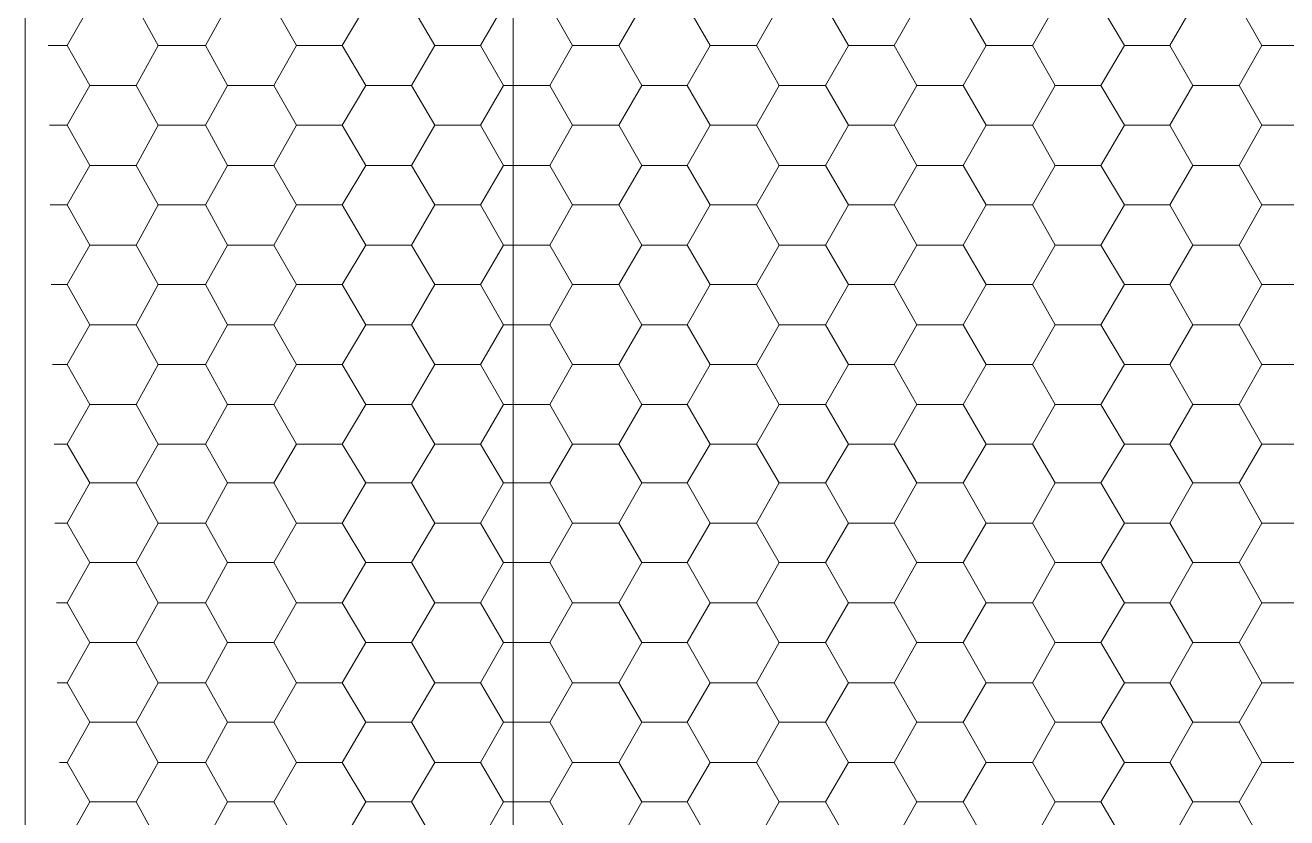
# Model space of a CAD drawing. Header units: millimetres. Extents: x 2928 to 3112, y 1220 to 1280.
# Drawn here: x 3058.375 to 3061.12, y 1269.878 to 1271.604 of the extents above; entities that cross this region are included whole.
import ezdxf

# ---------------------------------------------------------------- set-up
doc = ezdxf.new("R2010")
doc.units = ezdxf.units.MM

msp = doc.modelspace()

# ---------------------------------------------------------------- linework, layer by layer
at = {"color": 253, "linetype": 'Continuous', "lineweight": 5, "true_color": 0x9a9a9a}
msp.add_lwpolyline([(3059.43672, 1267.33264), (3059.43672, 1276.2559), (3061.07416, 1276.2559)], dxfattribs=at)
at = {"color": 7, "linetype": 'Continuous', "lineweight": 5, "true_color": 0x000007}
for points in [[(3062.94813, 1274.95752), (3058.37486, 1274.95752), (3058.37486, 1268.15632), (3062.94813, 1268.15632)], [(3058.37486, 1268.15632), (3058.37486, 1274.95752), (3058.37486, 1274.95752)]]:
    msp.add_lwpolyline(points, dxfattribs=at)
at = {"color": 9, "linetype": 'Continuous', "lineweight": 13, "true_color": 0xbababa}
for points in [[(3058.46582, 1271.56023), (3058.51544, 1271.64624), (3058.51544, 1271.64624)], [(3058.6643, 1271.56023), (3058.61634, 1271.64624), (3058.61634, 1271.64624)], [(3058.76685, 1271.56023), (3058.81482, 1271.64624), (3058.81482, 1271.64624)], [(3058.96533, 1271.56023), (3058.91571, 1271.64624), (3058.91571, 1271.64624)], [(3059.06457, 1271.56023), (3059.11584, 1271.64624), (3059.11584, 1271.64624)], [(3059.26636, 1271.56023), (3059.21508, 1271.64624), (3059.21508, 1271.64624)], [(3059.36559, 1271.56023), (3059.41521, 1271.64624), (3059.41521, 1271.64624)], [(3059.56573, 1271.56023), (3059.51611, 1271.64624), (3059.51611, 1271.64624)], [(3059.66662, 1271.56023), (3059.71624, 1271.64624), (3059.71624, 1271.64624)], [(3059.8651, 1271.56023), (3059.81548, 1271.64624), (3059.81548, 1271.64624)], [(3059.96599, 1271.56023), (3060.01561, 1271.64624), (3060.01561, 1271.64624)], [(3060.16612, 1271.56023), (3060.11651, 1271.64624), (3060.11651, 1271.64624)], [(3060.26536, 1271.56023), (3060.31498, 1271.64624), (3060.31498, 1271.64624)], [(3060.4655, 1271.56023), (3060.41588, 1271.64624), (3060.41588, 1271.64624)], [(3060.56639, 1271.56023), (3060.61601, 1271.64624), (3060.61601, 1271.64624)], [(3060.76652, 1271.56023), (3060.71525, 1271.64624), (3060.71525, 1271.64624)], [(3060.86576, 1271.56023), (3060.91538, 1271.64624), (3060.91538, 1271.64624)], [(3061.06589, 1271.56023), (3061.01627, 1271.64624), (3061.01627, 1271.64624)], [(3058.42448, 1271.56023), (3058.46582, 1271.56023), (3058.46582, 1271.56023)], [(3058.51544, 1271.47257), (3058.46582, 1271.56023), (3058.46582, 1271.56023)], [(3058.61634, 1271.47257), (3058.6643, 1271.56023), (3058.6643, 1271.56023)], [(3058.6643, 1271.56023), (3058.76685, 1271.56023), (3058.76685, 1271.56023)], [(3058.81482, 1271.47257), (3058.76685, 1271.56023), (3058.76685, 1271.56023)], [(3058.91571, 1271.47257), (3058.96533, 1271.56023), (3058.96533, 1271.56023)], [(3058.96533, 1271.56023), (3059.06457, 1271.56023), (3059.06457, 1271.56023)], [(3059.11584, 1271.47257), (3059.06457, 1271.56023), (3059.06457, 1271.56023)], [(3059.21508, 1271.47257), (3059.26636, 1271.56023), (3059.26636, 1271.56023)], [(3059.26636, 1271.56023), (3059.36559, 1271.56023), (3059.36559, 1271.56023)], [(3059.41521, 1271.47257), (3059.36559, 1271.56023), (3059.36559, 1271.56023)], [(3059.51611, 1271.47257), (3059.56573, 1271.56023), (3059.56573, 1271.56023)], [(3059.56573, 1271.56023), (3059.66662, 1271.56023), (3059.66662, 1271.56023)], [(3059.71624, 1271.47257), (3059.66662, 1271.56023), (3059.66662, 1271.56023)], [(3059.81548, 1271.47257), (3059.8651, 1271.56023), (3059.8651, 1271.56023)], [(3059.8651, 1271.56023), (3059.96599, 1271.56023), (3059.96599, 1271.56023)], [(3060.01561, 1271.47257), (3059.96599, 1271.56023), (3059.96599, 1271.56023)], [(3060.11651, 1271.47257), (3060.16612, 1271.56023), (3060.16612, 1271.56023)], [(3060.16612, 1271.56023), (3060.26536, 1271.56023), (3060.26536, 1271.56023)], [(3060.31498, 1271.47257), (3060.26536, 1271.56023), (3060.26536, 1271.56023)], [(3060.41588, 1271.47257), (3060.4655, 1271.56023), (3060.4655, 1271.56023)], [(3060.4655, 1271.56023), (3060.56639, 1271.56023), (3060.56639, 1271.56023)], [(3060.61601, 1271.47257), (3060.56639, 1271.56023), (3060.56639, 1271.56023)], [(3060.71525, 1271.47257), (3060.76652, 1271.56023), (3060.76652, 1271.56023)], [(3060.76652, 1271.56023), (3060.86576, 1271.56023), (3060.86576, 1271.56023)], [(3060.91538, 1271.47257), (3060.86576, 1271.56023), (3060.86576, 1271.56023)], [(3061.01627, 1271.47257), (3061.06589, 1271.56023), (3061.06589, 1271.56023)], [(3061.06589, 1271.56023), (3061.16679, 1271.56023), (3061.16679, 1271.56023)], [(3058.46582, 1271.38656), (3058.51544, 1271.47257), (3058.51544, 1271.47257)], [(3058.51544, 1271.47257), (3058.61634, 1271.47257), (3058.61634, 1271.47257)], [(3058.6643, 1271.38656), (3058.61634, 1271.47257), (3058.61634, 1271.47257)], [(3058.76685, 1271.38656), (3058.81482, 1271.47257), (3058.81482, 1271.47257)], [(3058.81482, 1271.47257), (3058.91571, 1271.47257), (3058.91571, 1271.47257)], [(3058.96533, 1271.38656), (3058.91571, 1271.47257), (3058.91571, 1271.47257)], [(3059.06457, 1271.38656), (3059.11584, 1271.47257), (3059.11584, 1271.47257)], [(3059.11584, 1271.47257), (3059.21508, 1271.47257), (3059.21508, 1271.47257)], [(3059.26636, 1271.38656), (3059.21508, 1271.47257), (3059.21508, 1271.47257)], [(3059.36559, 1271.38656), (3059.41521, 1271.47257), (3059.41521, 1271.47257)], [(3059.41521, 1271.47257), (3059.51611, 1271.47257), (3059.51611, 1271.47257)], [(3059.56573, 1271.38656), (3059.51611, 1271.47257), (3059.51611, 1271.47257)], [(3059.66662, 1271.38656), (3059.71624, 1271.47257), (3059.71624, 1271.47257)], [(3059.71624, 1271.47257), (3059.81548, 1271.47257), (3059.81548, 1271.47257)], [(3059.8651, 1271.38656), (3059.81548, 1271.47257), (3059.81548, 1271.47257)], [(3059.96599, 1271.38656), (3060.01561, 1271.47257), (3060.01561, 1271.47257)], [(3060.01561, 1271.47257), (3060.11651, 1271.47257), (3060.11651, 1271.47257)], [(3060.16612, 1271.38656), (3060.11651, 1271.47257), (3060.11651, 1271.47257)], [(3060.26536, 1271.38656), (3060.31498, 1271.47257), (3060.31498, 1271.47257)], [(3060.31498, 1271.47257), (3060.41588, 1271.47257), (3060.41588, 1271.47257)], [(3060.4655, 1271.38656), (3060.41588, 1271.47257), (3060.41588, 1271.47257)], [(3060.56639, 1271.38656), (3060.61601, 1271.47257), (3060.61601, 1271.47257)], [(3060.61601, 1271.47257), (3060.71525, 1271.47257), (3060.71525, 1271.47257)], [(3060.76652, 1271.38656), (3060.71525, 1271.47257), (3060.71525, 1271.47257)], [(3060.86576, 1271.38656), (3060.91538, 1271.47257), (3060.91538, 1271.47257)], [(3060.91538, 1271.47257), (3061.01627, 1271.47257), (3061.01627, 1271.47257)], [(3061.06589, 1271.38656), (3061.01627, 1271.47257), (3061.01627, 1271.47257)], [(3058.42778, 1271.38656), (3058.46582, 1271.38656), (3058.46582, 1271.38656)], [(3058.51544, 1271.2989), (3058.46582, 1271.38656), (3058.46582, 1271.38656)], [(3058.61634, 1271.2989), (3058.6643, 1271.38656), (3058.6643, 1271.38656)], [(3058.6643, 1271.38656), (3058.76685, 1271.38656), (3058.76685, 1271.38656)], [(3058.81482, 1271.2989), (3058.76685, 1271.38656), (3058.76685, 1271.38656)], [(3058.91571, 1271.2989), (3058.96533, 1271.38656), (3058.96533, 1271.38656)], [(3058.96533, 1271.38656), (3059.06457, 1271.38656), (3059.06457, 1271.38656)], [(3059.11584, 1271.2989), (3059.06457, 1271.38656), (3059.06457, 1271.38656)], [(3059.21508, 1271.2989), (3059.26636, 1271.38656), (3059.26636, 1271.38656)], [(3059.26636, 1271.38656), (3059.36559, 1271.38656), (3059.36559, 1271.38656)], [(3059.41521, 1271.2989), (3059.36559, 1271.38656), (3059.36559, 1271.38656)], [(3059.51611, 1271.2989), (3059.56573, 1271.38656), (3059.56573, 1271.38656)], [(3059.56573, 1271.38656), (3059.66662, 1271.38656), (3059.66662, 1271.38656)], [(3059.71624, 1271.2989), (3059.66662, 1271.38656), (3059.66662, 1271.38656)], [(3059.81548, 1271.2989), (3059.8651, 1271.38656), (3059.8651, 1271.38656)], [(3059.8651, 1271.38656), (3059.96599, 1271.38656), (3059.96599, 1271.38656)], [(3060.01561, 1271.2989), (3059.96599, 1271.38656), (3059.96599, 1271.38656)], [(3060.11651, 1271.2989), (3060.16612, 1271.38656), (3060.16612, 1271.38656)], [(3060.16612, 1271.38656), (3060.26536, 1271.38656), (3060.26536, 1271.38656)], [(3060.31498, 1271.2989), (3060.26536, 1271.38656), (3060.26536, 1271.38656)], [(3060.41588, 1271.2989), (3060.4655, 1271.38656), (3060.4655, 1271.38656)], [(3060.4655, 1271.38656), (3060.56639, 1271.38656), (3060.56639, 1271.38656)], [(3060.61601, 1271.2989), (3060.56639, 1271.38656), (3060.56639, 1271.38656)], [(3060.71525, 1271.2989), (3060.76652, 1271.38656), (3060.76652, 1271.38656)], [(3060.76652, 1271.38656), (3060.86576, 1271.38656), (3060.86576, 1271.38656)], [(3060.91538, 1271.2989), (3060.86576, 1271.38656), (3060.86576, 1271.38656)], [(3061.01627, 1271.2989), (3061.06589, 1271.38656), (3061.06589, 1271.38656)], [(3061.06589, 1271.38656), (3061.16679, 1271.38656), (3061.16679, 1271.38656)], [(3058.46582, 1271.21289), (3058.51544, 1271.2989), (3058.51544, 1271.2989)], [(3058.51544, 1271.2989), (3058.61634, 1271.2989), (3058.61634, 1271.2989)], [(3058.6643, 1271.21289), (3058.61634, 1271.2989), (3058.61634, 1271.2989)], [(3058.76685, 1271.21289), (3058.81482, 1271.2989), (3058.81482, 1271.2989)], [(3058.81482, 1271.2989), (3058.91571, 1271.2989), (3058.91571, 1271.2989)], [(3058.96533, 1271.21289), (3058.91571, 1271.2989), (3058.91571, 1271.2989)], [(3059.06457, 1271.21289), (3059.11584, 1271.2989), (3059.11584, 1271.2989)], [(3059.11584, 1271.2989), (3059.21508, 1271.2989), (3059.21508, 1271.2989)], [(3059.26636, 1271.21289), (3059.21508, 1271.2989), (3059.21508, 1271.2989)], [(3059.36559, 1271.21289), (3059.41521, 1271.2989), (3059.41521, 1271.2989)], [(3059.41521, 1271.2989), (3059.51611, 1271.2989), (3059.51611, 1271.2989)], [(3059.56573, 1271.21289), (3059.51611, 1271.2989), (3059.51611, 1271.2989)], [(3059.66662, 1271.21289), (3059.71624, 1271.2989), (3059.71624, 1271.2989)], [(3059.71624, 1271.2989), (3059.81548, 1271.2989), (3059.81548, 1271.2989)], [(3059.8651, 1271.21289), (3059.81548, 1271.2989), (3059.81548, 1271.2989)], [(3059.96599, 1271.21289), (3060.01561, 1271.2989), (3060.01561, 1271.2989)], [(3060.01561, 1271.2989), (3060.11651, 1271.2989), (3060.11651, 1271.2989)], [(3060.16612, 1271.21289), (3060.11651, 1271.2989), (3060.11651, 1271.2989)], [(3060.26536, 1271.21289), (3060.31498, 1271.2989), (3060.31498, 1271.2989)], [(3060.31498, 1271.2989), (3060.41588, 1271.2989), (3060.41588, 1271.2989)], [(3060.4655, 1271.21289), (3060.41588, 1271.2989), (3060.41588, 1271.2989)], [(3060.56639, 1271.21289), (3060.61601, 1271.2989), (3060.61601, 1271.2989)], [(3060.61601, 1271.2989), (3060.71525, 1271.2989), (3060.71525, 1271.2989)], [(3060.76652, 1271.21289), (3060.71525, 1271.2989), (3060.71525, 1271.2989)], [(3060.86576, 1271.21289), (3060.91538, 1271.2989), (3060.91538, 1271.2989)], [(3060.91538, 1271.2989), (3061.01627, 1271.2989), (3061.01627, 1271.2989)], [(3061.06589, 1271.21289), (3061.01627, 1271.2989), (3061.01627, 1271.2989)], [(3058.42944, 1271.21289), (3058.46582, 1271.21289), (3058.46582, 1271.21289)], [(3058.51544, 1271.12523), (3058.46582, 1271.21289), (3058.46582, 1271.21289)], [(3058.61634, 1271.12523), (3058.6643, 1271.21289), (3058.6643, 1271.21289)], [(3058.6643, 1271.21289), (3058.76685, 1271.21289), (3058.76685, 1271.21289)], [(3058.81482, 1271.12523), (3058.76685, 1271.21289), (3058.76685, 1271.21289)], [(3058.91571, 1271.12523), (3058.96533, 1271.21289), (3058.96533, 1271.21289)], [(3058.96533, 1271.21289), (3059.06457, 1271.21289), (3059.06457, 1271.21289)], [(3059.11584, 1271.12523), (3059.06457, 1271.21289), (3059.06457, 1271.21289)], [(3059.21508, 1271.12523), (3059.26636, 1271.21289), (3059.26636, 1271.21289)], [(3059.26636, 1271.21289), (3059.36559, 1271.21289), (3059.36559, 1271.21289)], [(3059.41521, 1271.12523), (3059.36559, 1271.21289), (3059.36559, 1271.21289)], [(3059.51611, 1271.12523), (3059.56573, 1271.21289), (3059.56573, 1271.21289)], [(3059.56573, 1271.21289), (3059.66662, 1271.21289), (3059.66662, 1271.21289)], [(3059.71624, 1271.12523), (3059.66662, 1271.21289), (3059.66662, 1271.21289)], [(3059.81548, 1271.12523), (3059.8651, 1271.21289), (3059.8651, 1271.21289)], [(3059.8651, 1271.21289), (3059.96599, 1271.21289), (3059.96599, 1271.21289)], [(3060.01561, 1271.12523), (3059.96599, 1271.21289), (3059.96599, 1271.21289)], [(3060.11651, 1271.12523), (3060.16612, 1271.21289), (3060.16612, 1271.21289)], [(3060.16612, 1271.21289), (3060.26536, 1271.21289), (3060.26536, 1271.21289)], [(3060.31498, 1271.12523), (3060.26536, 1271.21289), (3060.26536, 1271.21289)], [(3060.41588, 1271.12523), (3060.4655, 1271.21289), (3060.4655, 1271.21289)], [(3060.4655, 1271.21289), (3060.56639, 1271.21289), (3060.56639, 1271.21289)], [(3060.61601, 1271.12523), (3060.56639, 1271.21289), (3060.56639, 1271.21289)], [(3060.71525, 1271.12523), (3060.76652, 1271.21289), (3060.76652, 1271.21289)], [(3060.76652, 1271.21289), (3060.86576, 1271.21289), (3060.86576, 1271.21289)], [(3060.91538, 1271.12523), (3060.86576, 1271.21289), (3060.86576, 1271.21289)], [(3061.01627, 1271.12523), (3061.06589, 1271.21289), (3061.06589, 1271.21289)], [(3061.06589, 1271.21289), (3061.16679, 1271.21289), (3061.16679, 1271.21289)], [(3058.46582, 1271.03922), (3058.51544, 1271.12523), (3058.51544, 1271.12523)], [(3058.51544, 1271.12523), (3058.61634, 1271.12523), (3058.61634, 1271.12523)], [(3058.6643, 1271.03922), (3058.61634, 1271.12523), (3058.61634, 1271.12523)], [(3058.76685, 1271.03922), (3058.81482, 1271.12523), (3058.81482, 1271.12523)], [(3058.81482, 1271.12523), (3058.91571, 1271.12523), (3058.91571, 1271.12523)], [(3058.96533, 1271.03922), (3058.91571, 1271.12523), (3058.91571, 1271.12523)], [(3059.06457, 1271.03922), (3059.11584, 1271.12523), (3059.11584, 1271.12523)], [(3059.11584, 1271.12523), (3059.21508, 1271.12523), (3059.21508, 1271.12523)], [(3059.26636, 1271.03922), (3059.21508, 1271.12523), (3059.21508, 1271.12523)], [(3059.36559, 1271.03922), (3059.41521, 1271.12523), (3059.41521, 1271.12523)], [(3059.41521, 1271.12523), (3059.51611, 1271.12523), (3059.51611, 1271.12523)], [(3059.56573, 1271.03922), (3059.51611, 1271.12523), (3059.51611, 1271.12523)], [(3059.66662, 1271.03922), (3059.71624, 1271.12523), (3059.71624, 1271.12523)], [(3059.71624, 1271.12523), (3059.81548, 1271.12523), (3059.81548, 1271.12523)], [(3059.8651, 1271.03922), (3059.81548, 1271.12523), (3059.81548, 1271.12523)], [(3059.96599, 1271.03922), (3060.01561, 1271.12523), (3060.01561, 1271.12523)], [(3060.01561, 1271.12523), (3060.11651, 1271.12523), (3060.11651, 1271.12523)], [(3060.16612, 1271.03922), (3060.11651, 1271.12523), (3060.11651, 1271.12523)], [(3060.26536, 1271.03922), (3060.31498, 1271.12523), (3060.31498, 1271.12523)], [(3060.31498, 1271.12523), (3060.41588, 1271.12523), (3060.41588, 1271.12523)], [(3060.4655, 1271.03922), (3060.41588, 1271.12523), (3060.41588, 1271.12523)], [(3060.56639, 1271.03922), (3060.61601, 1271.12523), (3060.61601, 1271.12523)], [(3060.61601, 1271.12523), (3060.71525, 1271.12523), (3060.71525, 1271.12523)], [(3060.76652, 1271.03922), (3060.71525, 1271.12523), (3060.71525, 1271.12523)], [(3060.86576, 1271.03922), (3060.91538, 1271.12523), (3060.91538, 1271.12523)], [(3060.91538, 1271.12523), (3061.01627, 1271.12523), (3061.01627, 1271.12523)], [(3061.06589, 1271.03922), (3061.01627, 1271.12523), (3061.01627, 1271.12523)], [(3058.43109, 1271.03922), (3058.46582, 1271.03922), (3058.46582, 1271.03922)], [(3058.51544, 1270.95156), (3058.46582, 1271.03922), (3058.46582, 1271.03922)], [(3058.61634, 1270.95156), (3058.6643, 1271.03922), (3058.6643, 1271.03922)], [(3058.6643, 1271.03922), (3058.76685, 1271.03922), (3058.76685, 1271.03922)], [(3058.81482, 1270.95156), (3058.76685, 1271.03922), (3058.76685, 1271.03922)], [(3058.91571, 1270.95156), (3058.96533, 1271.03922), (3058.96533, 1271.03922)], [(3058.96533, 1271.03922), (3059.06457, 1271.03922), (3059.06457, 1271.03922)], [(3059.11584, 1270.95156), (3059.06457, 1271.03922), (3059.06457, 1271.03922)], [(3059.21508, 1270.95156), (3059.26636, 1271.03922), (3059.26636, 1271.03922)], [(3059.26636, 1271.03922), (3059.36559, 1271.03922), (3059.36559, 1271.03922)], [(3059.41521, 1270.95156), (3059.36559, 1271.03922), (3059.36559, 1271.03922)], [(3059.51611, 1270.95156), (3059.56573, 1271.03922), (3059.56573, 1271.03922)], [(3059.56573, 1271.03922), (3059.66662, 1271.03922), (3059.66662, 1271.03922)], [(3059.71624, 1270.95156), (3059.66662, 1271.03922), (3059.66662, 1271.03922)], [(3059.81548, 1270.95156), (3059.8651, 1271.03922), (3059.8651, 1271.03922)], [(3059.8651, 1271.03922), (3059.96599, 1271.03922), (3059.96599, 1271.03922)], [(3060.01561, 1270.95156), (3059.96599, 1271.03922), (3059.96599, 1271.03922)], [(3060.11651, 1270.95156), (3060.16612, 1271.03922), (3060.16612, 1271.03922)], [(3060.16612, 1271.03922), (3060.26536, 1271.03922), (3060.26536, 1271.03922)], [(3060.31498, 1270.95156), (3060.26536, 1271.03922), (3060.26536, 1271.03922)], [(3060.41588, 1270.95156), (3060.4655, 1271.03922), (3060.4655, 1271.03922)], [(3060.4655, 1271.03922), (3060.56639, 1271.03922), (3060.56639, 1271.03922)], [(3060.61601, 1270.95156), (3060.56639, 1271.03922), (3060.56639, 1271.03922)], [(3060.71525, 1270.95156), (3060.76652, 1271.03922), (3060.76652, 1271.03922)], [(3060.76652, 1271.03922), (3060.86576, 1271.03922), (3060.86576, 1271.03922)], [(3060.91538, 1270.95156), (3060.86576, 1271.03922), (3060.86576, 1271.03922)], [(3061.01627, 1270.95156), (3061.06589, 1271.03922), (3061.06589, 1271.03922)], [(3061.06589, 1271.03922), (3061.16679, 1271.03922), (3061.16679, 1271.03922)], [(3058.46582, 1270.86556), (3058.51544, 1270.95156), (3058.51544, 1270.95156)], [(3058.51544, 1270.95156), (3058.61634, 1270.95156), (3058.61634, 1270.95156)], [(3058.6643, 1270.86556), (3058.61634, 1270.95156), (3058.61634, 1270.95156)], [(3058.76685, 1270.86556), (3058.81482, 1270.95156), (3058.81482, 1270.95156)], [(3058.81482, 1270.95156), (3058.91571, 1270.95156), (3058.91571, 1270.95156)], [(3058.96533, 1270.86556), (3058.91571, 1270.95156), (3058.91571, 1270.95156)], [(3059.06457, 1270.86556), (3059.11584, 1270.95156), (3059.11584, 1270.95156)], [(3059.11584, 1270.95156), (3059.21508, 1270.95156), (3059.21508, 1270.95156)], [(3059.26636, 1270.86556), (3059.21508, 1270.95156), (3059.21508, 1270.95156)], [(3059.36559, 1270.86556), (3059.41521, 1270.95156), (3059.41521, 1270.95156)], [(3059.41521, 1270.95156), (3059.51611, 1270.95156), (3059.51611, 1270.95156)], [(3059.56573, 1270.86556), (3059.51611, 1270.95156), (3059.51611, 1270.95156)], [(3059.66662, 1270.86556), (3059.71624, 1270.95156), (3059.71624, 1270.95156)], [(3059.71624, 1270.95156), (3059.81548, 1270.95156), (3059.81548, 1270.95156)], [(3059.8651, 1270.86556), (3059.81548, 1270.95156), (3059.81548, 1270.95156)], [(3059.96599, 1270.86556), (3060.01561, 1270.95156), (3060.01561, 1270.95156)], [(3060.01561, 1270.95156), (3060.11651, 1270.95156), (3060.11651, 1270.95156)], [(3060.16612, 1270.86556), (3060.11651, 1270.95156), (3060.11651, 1270.95156)], [(3060.26536, 1270.86556), (3060.31498, 1270.95156), (3060.31498, 1270.95156)], [(3060.31498, 1270.95156), (3060.41588, 1270.95156), (3060.41588, 1270.95156)], [(3060.4655, 1270.86556), (3060.41588, 1270.95156), (3060.41588, 1270.95156)], [(3060.56639, 1270.86556), (3060.61601, 1270.95156), (3060.61601, 1270.95156)], [(3060.61601, 1270.95156), (3060.71525, 1270.95156), (3060.71525, 1270.95156)], [(3060.76652, 1270.86556), (3060.71525, 1270.95156), (3060.71525, 1270.95156)], [(3060.86576, 1270.86556), (3060.91538, 1270.95156), (3060.91538, 1270.95156)], [(3060.91538, 1270.95156), (3061.01627, 1270.95156), (3061.01627, 1270.95156)], [(3061.06589, 1270.86556), (3061.01627, 1270.95156), (3061.01627, 1270.95156)], [(3058.4344, 1270.86556), (3058.46582, 1270.86556), (3058.46582, 1270.86556)], [(3058.51544, 1270.77789), (3058.46582, 1270.86556), (3058.46582, 1270.86556)], [(3058.61634, 1270.77789), (3058.6643, 1270.86556), (3058.6643, 1270.86556)], [(3058.6643, 1270.86556), (3058.76685, 1270.86556), (3058.76685, 1270.86556)], [(3058.81482, 1270.77789), (3058.76685, 1270.86556), (3058.76685, 1270.86556)], [(3058.91571, 1270.77789), (3058.96533, 1270.86556), (3058.96533, 1270.86556)], [(3058.96533, 1270.86556), (3059.06457, 1270.86556), (3059.06457, 1270.86556)], [(3059.11584, 1270.77789), (3059.06457, 1270.86556), (3059.06457, 1270.86556)], [(3059.21508, 1270.77789), (3059.26636, 1270.86556), (3059.26636, 1270.86556)], [(3059.26636, 1270.86556), (3059.36559, 1270.86556), (3059.36559, 1270.86556)], [(3059.41521, 1270.77789), (3059.36559, 1270.86556), (3059.36559, 1270.86556)], [(3059.51611, 1270.77789), (3059.56573, 1270.86556), (3059.56573, 1270.86556)], [(3059.56573, 1270.86556), (3059.66662, 1270.86556), (3059.66662, 1270.86556)], [(3059.71624, 1270.77789), (3059.66662, 1270.86556), (3059.66662, 1270.86556)], [(3059.81548, 1270.77789), (3059.8651, 1270.86556), (3059.8651, 1270.86556)], [(3059.8651, 1270.86556), (3059.96599, 1270.86556), (3059.96599, 1270.86556)], [(3060.01561, 1270.77789), (3059.96599, 1270.86556), (3059.96599, 1270.86556)], [(3060.11651, 1270.77789), (3060.16612, 1270.86556), (3060.16612, 1270.86556)], [(3060.16612, 1270.86556), (3060.26536, 1270.86556), (3060.26536, 1270.86556)], [(3060.31498, 1270.77789), (3060.26536, 1270.86556), (3060.26536, 1270.86556)], [(3060.41588, 1270.77789), (3060.4655, 1270.86556), (3060.4655, 1270.86556)], [(3060.4655, 1270.86556), (3060.56639, 1270.86556), (3060.56639, 1270.86556)], [(3060.61601, 1270.77789), (3060.56639, 1270.86556), (3060.56639, 1270.86556)], [(3060.71525, 1270.77789), (3060.76652, 1270.86556), (3060.76652, 1270.86556)], [(3060.76652, 1270.86556), (3060.86576, 1270.86556), (3060.86576, 1270.86556)], [(3060.91538, 1270.77789), (3060.86576, 1270.86556), (3060.86576, 1270.86556)], [(3061.01627, 1270.77789), (3061.06589, 1270.86556), (3061.06589, 1270.86556)], [(3061.06589, 1270.86556), (3061.16679, 1270.86556), (3061.16679, 1270.86556)], [(3058.46582, 1270.69189), (3058.51544, 1270.77789), (3058.51544, 1270.77789)], [(3058.51544, 1270.77789), (3058.61634, 1270.77789), (3058.61634, 1270.77789)], [(3058.6643, 1270.69189), (3058.61634, 1270.77789), (3058.61634, 1270.77789)], [(3058.76685, 1270.69189), (3058.81482, 1270.77789), (3058.81482, 1270.77789)], [(3058.81482, 1270.77789), (3058.91571, 1270.77789), (3058.91571, 1270.77789)], [(3058.96533, 1270.69189), (3058.91571, 1270.77789), (3058.91571, 1270.77789)], [(3059.06457, 1270.69189), (3059.11584, 1270.77789), (3059.11584, 1270.77789)], [(3059.11584, 1270.77789), (3059.21508, 1270.77789), (3059.21508, 1270.77789)], [(3059.26636, 1270.69189), (3059.21508, 1270.77789), (3059.21508, 1270.77789)], [(3059.36559, 1270.69189), (3059.41521, 1270.77789), (3059.41521, 1270.77789)], [(3059.41521, 1270.77789), (3059.51611, 1270.77789), (3059.51611, 1270.77789)], [(3059.56573, 1270.69189), (3059.51611, 1270.77789), (3059.51611, 1270.77789)], [(3059.66662, 1270.69189), (3059.71624, 1270.77789), (3059.71624, 1270.77789)], [(3059.71624, 1270.77789), (3059.81548, 1270.77789), (3059.81548, 1270.77789)], [(3059.8651, 1270.69189), (3059.81548, 1270.77789), (3059.81548, 1270.77789)], [(3059.96599, 1270.69189), (3060.01561, 1270.77789), (3060.01561, 1270.77789)], [(3060.01561, 1270.77789), (3060.11651, 1270.77789), (3060.11651, 1270.77789)], [(3060.16612, 1270.69189), (3060.11651, 1270.77789), (3060.11651, 1270.77789)], [(3060.26536, 1270.69189), (3060.31498, 1270.77789), (3060.31498, 1270.77789)], [(3060.31498, 1270.77789), (3060.41588, 1270.77789), (3060.41588, 1270.77789)], [(3060.4655, 1270.69189), (3060.41588, 1270.77789), (3060.41588, 1270.77789)], [(3060.56639, 1270.69189), (3060.61601, 1270.77789), (3060.61601, 1270.77789)], [(3060.61601, 1270.77789), (3060.71525, 1270.77789), (3060.71525, 1270.77789)], [(3060.76652, 1270.69189), (3060.71525, 1270.77789), (3060.71525, 1270.77789)], [(3060.86576, 1270.69189), (3060.91538, 1270.77789), (3060.91538, 1270.77789)], [(3060.91538, 1270.77789), (3061.01627, 1270.77789), (3061.01627, 1270.77789)], [(3061.06589, 1270.69189), (3061.01627, 1270.77789), (3061.01627, 1270.77789)], [(3058.43771, 1270.69189), (3058.46582, 1270.69189), (3058.46582, 1270.69189)], [(3058.51544, 1270.60753), (3058.46582, 1270.69189), (3058.46582, 1270.69189)], [(3058.61634, 1270.60753), (3058.6643, 1270.69189), (3058.6643, 1270.69189)], [(3058.6643, 1270.69189), (3058.76685, 1270.69189), (3058.76685, 1270.69189)], [(3058.81482, 1270.60753), (3058.76685, 1270.69189), (3058.76685, 1270.69189)], [(3058.91571, 1270.60753), (3058.96533, 1270.69189), (3058.96533, 1270.69189)], [(3058.96533, 1270.69189), (3059.06457, 1270.69189), (3059.06457, 1270.69189)], [(3059.11584, 1270.60753), (3059.06457, 1270.69189), (3059.06457, 1270.69189)], [(3059.21508, 1270.60753), (3059.26636, 1270.69189), (3059.26636, 1270.69189)], [(3059.26636, 1270.69189), (3059.36559, 1270.69189), (3059.36559, 1270.69189)], [(3059.41521, 1270.60753), (3059.36559, 1270.69189), (3059.36559, 1270.69189)], [(3059.51611, 1270.60753), (3059.56573, 1270.69189), (3059.56573, 1270.69189)], [(3059.56573, 1270.69189), (3059.66662, 1270.69189), (3059.66662, 1270.69189)], [(3059.71624, 1270.60753), (3059.66662, 1270.69189), (3059.66662, 1270.69189)], [(3059.81548, 1270.60753), (3059.8651, 1270.69189), (3059.8651, 1270.69189)], [(3059.8651, 1270.69189), (3059.96599, 1270.69189), (3059.96599, 1270.69189)], [(3060.01561, 1270.60753), (3059.96599, 1270.69189), (3059.96599, 1270.69189)], [(3060.11651, 1270.60753), (3060.16612, 1270.69189), (3060.16612, 1270.69189)], [(3060.16612, 1270.69189), (3060.26536, 1270.69189), (3060.26536, 1270.69189)], [(3060.31498, 1270.60753), (3060.26536, 1270.69189), (3060.26536, 1270.69189)], [(3060.41588, 1270.60753), (3060.4655, 1270.69189), (3060.4655, 1270.69189)], [(3060.4655, 1270.69189), (3060.56639, 1270.69189), (3060.56639, 1270.69189)], [(3060.61601, 1270.60753), (3060.56639, 1270.69189), (3060.56639, 1270.69189)], [(3060.71525, 1270.60753), (3060.76652, 1270.69189), (3060.76652, 1270.69189)], [(3060.76652, 1270.69189), (3060.86576, 1270.69189), (3060.86576, 1270.69189)], [(3060.91538, 1270.60753), (3060.86576, 1270.69189), (3060.86576, 1270.69189)], [(3061.01627, 1270.60753), (3061.06589, 1270.69189), (3061.06589, 1270.69189)], [(3061.06589, 1270.69189), (3061.16679, 1270.69189), (3061.16679, 1270.69189)], [(3058.46582, 1270.51987), (3058.51544, 1270.60753), (3058.51544, 1270.60753)], [(3058.51544, 1270.60753), (3058.61634, 1270.60753), (3058.61634, 1270.60753)], [(3058.6643, 1270.51987), (3058.61634, 1270.60753), (3058.61634, 1270.60753)], [(3058.76685, 1270.51987), (3058.81482, 1270.60753), (3058.81482, 1270.60753)], [(3058.81482, 1270.60753), (3058.91571, 1270.60753), (3058.91571, 1270.60753)], [(3058.96533, 1270.51987), (3058.91571, 1270.60753), (3058.91571, 1270.60753)], [(3059.06457, 1270.51987), (3059.11584, 1270.60753), (3059.11584, 1270.60753)], [(3059.11584, 1270.60753), (3059.21508, 1270.60753), (3059.21508, 1270.60753)], [(3059.26636, 1270.51987), (3059.21508, 1270.60753), (3059.21508, 1270.60753)], [(3059.36559, 1270.51987), (3059.41521, 1270.60753), (3059.41521, 1270.60753)], [(3059.41521, 1270.60753), (3059.51611, 1270.60753), (3059.51611, 1270.60753)], [(3059.56573, 1270.51987), (3059.51611, 1270.60753), (3059.51611, 1270.60753)], [(3059.66662, 1270.51987), (3059.71624, 1270.60753), (3059.71624, 1270.60753)], [(3059.71624, 1270.60753), (3059.81548, 1270.60753), (3059.81548, 1270.60753)], [(3059.8651, 1270.51987), (3059.81548, 1270.60753), (3059.81548, 1270.60753)], [(3059.96599, 1270.51987), (3060.01561, 1270.60753), (3060.01561, 1270.60753)], [(3060.01561, 1270.60753), (3060.11651, 1270.60753), (3060.11651, 1270.60753)], [(3060.16612, 1270.51987), (3060.11651, 1270.60753), (3060.11651, 1270.60753)], [(3060.26536, 1270.51987), (3060.31498, 1270.60753), (3060.31498, 1270.60753)], [(3060.31498, 1270.60753), (3060.41588, 1270.60753), (3060.41588, 1270.60753)], [(3060.4655, 1270.51987), (3060.41588, 1270.60753), (3060.41588, 1270.60753)], [(3060.56639, 1270.51987), (3060.61601, 1270.60753), (3060.61601, 1270.60753)], [(3060.61601, 1270.60753), (3060.71525, 1270.60753), (3060.71525, 1270.60753)], [(3060.76652, 1270.51987), (3060.71525, 1270.60753), (3060.71525, 1270.60753)], [(3060.86576, 1270.51987), (3060.91538, 1270.60753), (3060.91538, 1270.60753)], [(3060.91538, 1270.60753), (3061.01627, 1270.60753), (3061.01627, 1270.60753)], [(3061.06589, 1270.51987), (3061.01627, 1270.60753), (3061.01627, 1270.60753)], [(3058.43936, 1270.51987), (3058.46582, 1270.51987), (3058.46582, 1270.51987)], [(3058.51544, 1270.43387), (3058.46582, 1270.51987), (3058.46582, 1270.51987)], [(3058.61634, 1270.43387), (3058.6643, 1270.51987), (3058.6643, 1270.51987)], [(3058.6643, 1270.51987), (3058.76685, 1270.51987), (3058.76685, 1270.51987)], [(3058.81482, 1270.43387), (3058.76685, 1270.51987), (3058.76685, 1270.51987)], [(3058.91571, 1270.43387), (3058.96533, 1270.51987), (3058.96533, 1270.51987)], [(3058.96533, 1270.51987), (3059.06457, 1270.51987), (3059.06457, 1270.51987)], [(3059.11584, 1270.43387), (3059.06457, 1270.51987), (3059.06457, 1270.51987)], [(3059.21508, 1270.43387), (3059.26636, 1270.51987), (3059.26636, 1270.51987)], [(3059.26636, 1270.51987), (3059.36559, 1270.51987), (3059.36559, 1270.51987)], [(3059.41521, 1270.43387), (3059.36559, 1270.51987), (3059.36559, 1270.51987)], [(3059.51611, 1270.43387), (3059.56573, 1270.51987), (3059.56573, 1270.51987)], [(3059.56573, 1270.51987), (3059.66662, 1270.51987), (3059.66662, 1270.51987)], [(3059.71624, 1270.43387), (3059.66662, 1270.51987), (3059.66662, 1270.51987)], [(3059.81548, 1270.43387), (3059.8651, 1270.51987), (3059.8651, 1270.51987)], [(3059.8651, 1270.51987), (3059.96599, 1270.51987), (3059.96599, 1270.51987)], [(3060.01561, 1270.43387), (3059.96599, 1270.51987), (3059.96599, 1270.51987)], [(3060.11651, 1270.43387), (3060.16612, 1270.51987), (3060.16612, 1270.51987)], [(3060.16612, 1270.51987), (3060.26536, 1270.51987), (3060.26536, 1270.51987)], [(3060.31498, 1270.43387), (3060.26536, 1270.51987), (3060.26536, 1270.51987)], [(3060.41588, 1270.43387), (3060.4655, 1270.51987), (3060.4655, 1270.51987)], [(3060.4655, 1270.51987), (3060.56639, 1270.51987), (3060.56639, 1270.51987)], [(3060.61601, 1270.43387), (3060.56639, 1270.51987), (3060.56639, 1270.51987)], [(3060.71525, 1270.43387), (3060.76652, 1270.51987), (3060.76652, 1270.51987)], [(3060.76652, 1270.51987), (3060.86576, 1270.51987), (3060.86576, 1270.51987)], [(3060.91538, 1270.43387), (3060.86576, 1270.51987), (3060.86576, 1270.51987)], [(3061.01627, 1270.43387), (3061.06589, 1270.51987), (3061.06589, 1270.51987)], [(3061.06589, 1270.51987), (3061.16679, 1270.51987), (3061.16679, 1270.51987)], [(3058.46582, 1270.3462), (3058.51544, 1270.43387), (3058.51544, 1270.43387)], [(3058.51544, 1270.43387), (3058.61634, 1270.43387), (3058.61634, 1270.43387)], [(3058.6643, 1270.3462), (3058.61634, 1270.43387), (3058.61634, 1270.43387)], [(3058.76685, 1270.3462), (3058.81482, 1270.43387), (3058.81482, 1270.43387)], [(3058.81482, 1270.43387), (3058.91571, 1270.43387), (3058.91571, 1270.43387)], [(3058.96533, 1270.3462), (3058.91571, 1270.43387), (3058.91571, 1270.43387)], [(3059.06457, 1270.3462), (3059.11584, 1270.43387), (3059.11584, 1270.43387)], [(3059.11584, 1270.43387), (3059.21508, 1270.43387), (3059.21508, 1270.43387)], [(3059.26636, 1270.3462), (3059.21508, 1270.43387), (3059.21508, 1270.43387)], [(3059.36559, 1270.3462), (3059.41521, 1270.43387), (3059.41521, 1270.43387)], [(3059.41521, 1270.43387), (3059.51611, 1270.43387), (3059.51611, 1270.43387)], [(3059.56573, 1270.3462), (3059.51611, 1270.43387), (3059.51611, 1270.43387)], [(3059.66662, 1270.3462), (3059.71624, 1270.43387), (3059.71624, 1270.43387)], [(3059.71624, 1270.43387), (3059.81548, 1270.43387), (3059.81548, 1270.43387)], [(3059.8651, 1270.3462), (3059.81548, 1270.43387), (3059.81548, 1270.43387)], [(3059.96599, 1270.3462), (3060.01561, 1270.43387), (3060.01561, 1270.43387)], [(3060.01561, 1270.43387), (3060.11651, 1270.43387), (3060.11651, 1270.43387)], [(3060.16612, 1270.3462), (3060.11651, 1270.43387), (3060.11651, 1270.43387)], [(3060.26536, 1270.3462), (3060.31498, 1270.43387), (3060.31498, 1270.43387)], [(3060.31498, 1270.43387), (3060.41588, 1270.43387), (3060.41588, 1270.43387)], [(3060.4655, 1270.3462), (3060.41588, 1270.43387), (3060.41588, 1270.43387)], [(3060.56639, 1270.3462), (3060.61601, 1270.43387), (3060.61601, 1270.43387)], [(3060.61601, 1270.43387), (3060.71525, 1270.43387), (3060.71525, 1270.43387)], [(3060.76652, 1270.3462), (3060.71525, 1270.43387), (3060.71525, 1270.43387)], [(3060.86576, 1270.3462), (3060.91538, 1270.43387), (3060.91538, 1270.43387)], [(3060.91538, 1270.43387), (3061.01627, 1270.43387), (3061.01627, 1270.43387)], [(3061.06589, 1270.3462), (3061.01627, 1270.43387), (3061.01627, 1270.43387)], [(3058.44267, 1270.3462), (3058.46582, 1270.3462), (3058.46582, 1270.3462)], [(3058.51544, 1270.2602), (3058.46582, 1270.3462), (3058.46582, 1270.3462)], [(3058.61634, 1270.2602), (3058.6643, 1270.3462), (3058.6643, 1270.3462)], [(3058.6643, 1270.3462), (3058.76685, 1270.3462), (3058.76685, 1270.3462)], [(3058.81482, 1270.2602), (3058.76685, 1270.3462), (3058.76685, 1270.3462)], [(3058.91571, 1270.2602), (3058.96533, 1270.3462), (3058.96533, 1270.3462)], [(3058.96533, 1270.3462), (3059.06457, 1270.3462), (3059.06457, 1270.3462)], [(3059.11584, 1270.2602), (3059.06457, 1270.3462), (3059.06457, 1270.3462)], [(3059.21508, 1270.2602), (3059.26636, 1270.3462), (3059.26636, 1270.3462)], [(3059.26636, 1270.3462), (3059.36559, 1270.3462), (3059.36559, 1270.3462)], [(3059.41521, 1270.2602), (3059.36559, 1270.3462), (3059.36559, 1270.3462)], [(3059.51611, 1270.2602), (3059.56573, 1270.3462), (3059.56573, 1270.3462)], [(3059.56573, 1270.3462), (3059.66662, 1270.3462), (3059.66662, 1270.3462)], [(3059.71624, 1270.2602), (3059.66662, 1270.3462), (3059.66662, 1270.3462)], [(3059.81548, 1270.2602), (3059.8651, 1270.3462), (3059.8651, 1270.3462)], [(3059.8651, 1270.3462), (3059.96599, 1270.3462), (3059.96599, 1270.3462)], [(3060.01561, 1270.2602), (3059.96599, 1270.3462), (3059.96599, 1270.3462)], [(3060.11651, 1270.2602), (3060.16612, 1270.3462), (3060.16612, 1270.3462)], [(3060.16612, 1270.3462), (3060.26536, 1270.3462), (3060.26536, 1270.3462)], [(3060.31498, 1270.2602), (3060.26536, 1270.3462), (3060.26536, 1270.3462)], [(3060.41588, 1270.2602), (3060.4655, 1270.3462), (3060.4655, 1270.3462)], [(3060.4655, 1270.3462), (3060.56639, 1270.3462), (3060.56639, 1270.3462)], [(3060.61601, 1270.2602), (3060.56639, 1270.3462), (3060.56639, 1270.3462)], [(3060.71525, 1270.2602), (3060.76652, 1270.3462), (3060.76652, 1270.3462)], [(3060.76652, 1270.3462), (3060.86576, 1270.3462), (3060.86576, 1270.3462)], [(3060.91538, 1270.2602), (3060.86576, 1270.3462), (3060.86576, 1270.3462)], [(3061.01627, 1270.2602), (3061.06589, 1270.3462), (3061.06589, 1270.3462)], [(3061.06589, 1270.3462), (3061.16679, 1270.3462), (3061.16679, 1270.3462)], [(3058.46582, 1270.17253), (3058.51544, 1270.2602), (3058.51544, 1270.2602)], [(3058.51544, 1270.2602), (3058.61634, 1270.2602), (3058.61634, 1270.2602)], [(3058.6643, 1270.17253), (3058.61634, 1270.2602), (3058.61634, 1270.2602)], [(3058.76685, 1270.17253), (3058.81482, 1270.2602), (3058.81482, 1270.2602)], [(3058.81482, 1270.2602), (3058.91571, 1270.2602), (3058.91571, 1270.2602)], [(3058.96533, 1270.17253), (3058.91571, 1270.2602), (3058.91571, 1270.2602)], [(3059.06457, 1270.17253), (3059.11584, 1270.2602), (3059.11584, 1270.2602)], [(3059.11584, 1270.2602), (3059.21508, 1270.2602), (3059.21508, 1270.2602)], [(3059.26636, 1270.17253), (3059.21508, 1270.2602), (3059.21508, 1270.2602)], [(3059.36559, 1270.17253), (3059.41521, 1270.2602), (3059.41521, 1270.2602)], [(3059.41521, 1270.2602), (3059.51611, 1270.2602), (3059.51611, 1270.2602)], [(3059.56573, 1270.17253), (3059.51611, 1270.2602), (3059.51611, 1270.2602)], [(3059.66662, 1270.17253), (3059.71624, 1270.2602), (3059.71624, 1270.2602)], [(3059.71624, 1270.2602), (3059.81548, 1270.2602), (3059.81548, 1270.2602)], [(3059.8651, 1270.17253), (3059.81548, 1270.2602), (3059.81548, 1270.2602)], [(3059.96599, 1270.17253), (3060.01561, 1270.2602), (3060.01561, 1270.2602)], [(3060.01561, 1270.2602), (3060.11651, 1270.2602), (3060.11651, 1270.2602)], [(3060.16612, 1270.17253), (3060.11651, 1270.2602), (3060.11651, 1270.2602)], [(3060.26536, 1270.17253), (3060.31498, 1270.2602), (3060.31498, 1270.2602)], [(3060.31498, 1270.2602), (3060.41588, 1270.2602), (3060.41588, 1270.2602)], [(3060.4655, 1270.17253), (3060.41588, 1270.2602), (3060.41588, 1270.2602)], [(3060.56639, 1270.17253), (3060.61601, 1270.2602), (3060.61601, 1270.2602)], [(3060.61601, 1270.2602), (3060.71525, 1270.2602), (3060.71525, 1270.2602)], [(3060.76652, 1270.17253), (3060.71525, 1270.2602), (3060.71525, 1270.2602)], [(3060.86576, 1270.17253), (3060.91538, 1270.2602), (3060.91538, 1270.2602)], [(3060.91538, 1270.2602), (3061.01627, 1270.2602), (3061.01627, 1270.2602)], [(3061.06589, 1270.17253), (3061.01627, 1270.2602), (3061.01627, 1270.2602)], [(3058.44432, 1270.17253), (3058.46582, 1270.17253), (3058.46582, 1270.17253)], [(3058.51544, 1270.08653), (3058.46582, 1270.17253), (3058.46582, 1270.17253)], [(3058.61634, 1270.08653), (3058.6643, 1270.17253), (3058.6643, 1270.17253)], [(3058.6643, 1270.17253), (3058.76685, 1270.17253), (3058.76685, 1270.17253)], [(3058.81482, 1270.08653), (3058.76685, 1270.17253), (3058.76685, 1270.17253)], [(3058.91571, 1270.08653), (3058.96533, 1270.17253), (3058.96533, 1270.17253)], [(3058.96533, 1270.17253), (3059.06457, 1270.17253), (3059.06457, 1270.17253)], [(3059.11584, 1270.08653), (3059.06457, 1270.17253), (3059.06457, 1270.17253)], [(3059.21508, 1270.08653), (3059.26636, 1270.17253), (3059.26636, 1270.17253)], [(3059.26636, 1270.17253), (3059.36559, 1270.17253), (3059.36559, 1270.17253)], [(3059.41521, 1270.08653), (3059.36559, 1270.17253), (3059.36559, 1270.17253)], [(3059.51611, 1270.08653), (3059.56573, 1270.17253), (3059.56573, 1270.17253)], [(3059.56573, 1270.17253), (3059.66662, 1270.17253), (3059.66662, 1270.17253)], [(3059.71624, 1270.08653), (3059.66662, 1270.17253), (3059.66662, 1270.17253)], [(3059.81548, 1270.08653), (3059.8651, 1270.17253), (3059.8651, 1270.17253)], [(3059.8651, 1270.17253), (3059.96599, 1270.17253), (3059.96599, 1270.17253)], [(3060.01561, 1270.08653), (3059.96599, 1270.17253), (3059.96599, 1270.17253)], [(3060.11651, 1270.08653), (3060.16612, 1270.17253), (3060.16612, 1270.17253)], [(3060.16612, 1270.17253), (3060.26536, 1270.17253), (3060.26536, 1270.17253)], [(3060.31498, 1270.08653), (3060.26536, 1270.17253), (3060.26536, 1270.17253)], [(3060.41588, 1270.08653), (3060.4655, 1270.17253), (3060.4655, 1270.17253)], [(3060.4655, 1270.17253), (3060.56639, 1270.17253), (3060.56639, 1270.17253)], [(3060.61601, 1270.08653), (3060.56639, 1270.17253), (3060.56639, 1270.17253)], [(3060.71525, 1270.08653), (3060.76652, 1270.17253), (3060.76652, 1270.17253)], [(3060.76652, 1270.17253), (3060.86576, 1270.17253), (3060.86576, 1270.17253)], [(3060.91538, 1270.08653), (3060.86576, 1270.17253), (3060.86576, 1270.17253)], [(3061.01627, 1270.08653), (3061.06589, 1270.17253), (3061.06589, 1270.17253)], [(3061.06589, 1270.17253), (3061.16679, 1270.17253), (3061.16679, 1270.17253)], [(3058.46582, 1269.99887), (3058.51544, 1270.08653), (3058.51544, 1270.08653)], [(3058.51544, 1270.08653), (3058.61634, 1270.08653), (3058.61634, 1270.08653)], [(3058.6643, 1269.99887), (3058.61634, 1270.08653), (3058.61634, 1270.08653)], [(3058.76685, 1269.99887), (3058.81482, 1270.08653), (3058.81482, 1270.08653)], [(3058.81482, 1270.08653), (3058.91571, 1270.08653), (3058.91571, 1270.08653)], [(3058.96533, 1269.99887), (3058.91571, 1270.08653), (3058.91571, 1270.08653)], [(3059.06457, 1269.99887), (3059.11584, 1270.08653), (3059.11584, 1270.08653)], [(3059.11584, 1270.08653), (3059.21508, 1270.08653), (3059.21508, 1270.08653)], [(3059.26636, 1269.99887), (3059.21508, 1270.08653), (3059.21508, 1270.08653)], [(3059.36559, 1269.99887), (3059.41521, 1270.08653), (3059.41521, 1270.08653)], [(3059.41521, 1270.08653), (3059.51611, 1270.08653), (3059.51611, 1270.08653)], [(3059.56573, 1269.99887), (3059.51611, 1270.08653), (3059.51611, 1270.08653)], [(3059.66662, 1269.99887), (3059.71624, 1270.08653), (3059.71624, 1270.08653)], [(3059.71624, 1270.08653), (3059.81548, 1270.08653), (3059.81548, 1270.08653)], [(3059.8651, 1269.99887), (3059.81548, 1270.08653), (3059.81548, 1270.08653)], [(3059.96599, 1269.99887), (3060.01561, 1270.08653), (3060.01561, 1270.08653)], [(3060.01561, 1270.08653), (3060.11651, 1270.08653), (3060.11651, 1270.08653)], [(3060.16612, 1269.99887), (3060.11651, 1270.08653), (3060.11651, 1270.08653)], [(3060.26536, 1269.99887), (3060.31498, 1270.08653), (3060.31498, 1270.08653)], [(3060.31498, 1270.08653), (3060.41588, 1270.08653), (3060.41588, 1270.08653)], [(3060.4655, 1269.99887), (3060.41588, 1270.08653), (3060.41588, 1270.08653)], [(3060.56639, 1269.99887), (3060.61601, 1270.08653), (3060.61601, 1270.08653)], [(3060.61601, 1270.08653), (3060.71525, 1270.08653), (3060.71525, 1270.08653)], [(3060.76652, 1269.99887), (3060.71525, 1270.08653), (3060.71525, 1270.08653)], [(3060.86576, 1269.99887), (3060.91538, 1270.08653), (3060.91538, 1270.08653)], [(3060.91538, 1270.08653), (3061.01627, 1270.08653), (3061.01627, 1270.08653)], [(3061.06589, 1269.99887), (3061.01627, 1270.08653), (3061.01627, 1270.08653)], [(3058.44928, 1269.99887), (3058.46582, 1269.99887), (3058.46582, 1269.99887)], [(3058.51544, 1269.91286), (3058.46582, 1269.99887), (3058.46582, 1269.99887)], [(3058.61634, 1269.91286), (3058.6643, 1269.99887), (3058.6643, 1269.99887)], [(3058.6643, 1269.99887), (3058.76685, 1269.99887), (3058.76685, 1269.99887)], [(3058.81482, 1269.91286), (3058.76685, 1269.99887), (3058.76685, 1269.99887)], [(3058.91571, 1269.91286), (3058.96533, 1269.99887), (3058.96533, 1269.99887)], [(3058.96533, 1269.99887), (3059.06457, 1269.99887), (3059.06457, 1269.99887)], [(3059.11584, 1269.91286), (3059.06457, 1269.99887), (3059.06457, 1269.99887)], [(3059.21508, 1269.91286), (3059.26636, 1269.99887), (3059.26636, 1269.99887)], [(3059.26636, 1269.99887), (3059.36559, 1269.99887), (3059.36559, 1269.99887)], [(3059.41521, 1269.91286), (3059.36559, 1269.99887), (3059.36559, 1269.99887)], [(3059.51611, 1269.91286), (3059.56573, 1269.99887), (3059.56573, 1269.99887)], [(3059.56573, 1269.99887), (3059.66662, 1269.99887), (3059.66662, 1269.99887)], [(3059.71624, 1269.91286), (3059.66662, 1269.99887), (3059.66662, 1269.99887)], [(3059.81548, 1269.91286), (3059.8651, 1269.99887), (3059.8651, 1269.99887)], [(3059.8651, 1269.99887), (3059.96599, 1269.99887), (3059.96599, 1269.99887)], [(3060.01561, 1269.91286), (3059.96599, 1269.99887), (3059.96599, 1269.99887)], [(3060.11651, 1269.91286), (3060.16612, 1269.99887), (3060.16612, 1269.99887)], [(3060.16612, 1269.99887), (3060.26536, 1269.99887), (3060.26536, 1269.99887)], [(3060.31498, 1269.91286), (3060.26536, 1269.99887), (3060.26536, 1269.99887)], [(3060.41588, 1269.91286), (3060.4655, 1269.99887), (3060.4655, 1269.99887)], [(3060.4655, 1269.99887), (3060.56639, 1269.99887), (3060.56639, 1269.99887)], [(3060.61601, 1269.91286), (3060.56639, 1269.99887), (3060.56639, 1269.99887)], [(3060.71525, 1269.91286), (3060.76652, 1269.99887), (3060.76652, 1269.99887)], [(3060.76652, 1269.99887), (3060.86576, 1269.99887), (3060.86576, 1269.99887)], [(3060.91538, 1269.91286), (3060.86576, 1269.99887), (3060.86576, 1269.99887)], [(3061.01627, 1269.91286), (3061.06589, 1269.99887), (3061.06589, 1269.99887)], [(3061.06589, 1269.99887), (3061.16679, 1269.99887), (3061.16679, 1269.99887)], [(3058.46582, 1269.8252), (3058.51544, 1269.91286), (3058.51544, 1269.91286)], [(3058.51544, 1269.91286), (3058.61634, 1269.91286), (3058.61634, 1269.91286)], [(3058.6643, 1269.8252), (3058.61634, 1269.91286), (3058.61634, 1269.91286)], [(3058.76685, 1269.8252), (3058.81482, 1269.91286), (3058.81482, 1269.91286)], [(3058.81482, 1269.91286), (3058.91571, 1269.91286), (3058.91571, 1269.91286)], [(3058.96533, 1269.8252), (3058.91571, 1269.91286), (3058.91571, 1269.91286)], [(3059.06457, 1269.8252), (3059.11584, 1269.91286), (3059.11584, 1269.91286)], [(3059.11584, 1269.91286), (3059.21508, 1269.91286), (3059.21508, 1269.91286)], [(3059.26636, 1269.8252), (3059.21508, 1269.91286), (3059.21508, 1269.91286)], [(3059.36559, 1269.8252), (3059.41521, 1269.91286), (3059.41521, 1269.91286)], [(3059.41521, 1269.91286), (3059.51611, 1269.91286), (3059.51611, 1269.91286)], [(3059.56573, 1269.8252), (3059.51611, 1269.91286), (3059.51611, 1269.91286)], [(3059.66662, 1269.8252), (3059.71624, 1269.91286), (3059.71624, 1269.91286)], [(3059.71624, 1269.91286), (3059.81548, 1269.91286), (3059.81548, 1269.91286)], [(3059.8651, 1269.8252), (3059.81548, 1269.91286), (3059.81548, 1269.91286)], [(3059.96599, 1269.8252), (3060.01561, 1269.91286), (3060.01561, 1269.91286)], [(3060.01561, 1269.91286), (3060.11651, 1269.91286), (3060.11651, 1269.91286)], [(3060.16612, 1269.8252), (3060.11651, 1269.91286), (3060.11651, 1269.91286)], [(3060.26536, 1269.8252), (3060.31498, 1269.91286), (3060.31498, 1269.91286)], [(3060.31498, 1269.91286), (3060.41588, 1269.91286), (3060.41588, 1269.91286)], [(3060.4655, 1269.8252), (3060.41588, 1269.91286), (3060.41588, 1269.91286)], [(3060.56639, 1269.8252), (3060.61601, 1269.91286), (3060.61601, 1269.91286)], [(3060.61601, 1269.91286), (3060.71525, 1269.91286), (3060.71525, 1269.91286)], [(3060.76652, 1269.8252), (3060.71525, 1269.91286), (3060.71525, 1269.91286)], [(3060.86576, 1269.8252), (3060.91538, 1269.91286), (3060.91538, 1269.91286)], [(3060.91538, 1269.91286), (3061.01627, 1269.91286), (3061.01627, 1269.91286)], [(3061.06589, 1269.8252), (3061.01627, 1269.91286), (3061.01627, 1269.91286)]]:
    msp.add_lwpolyline(points, dxfattribs=at)

doc.saveas('drawing.dxf')
